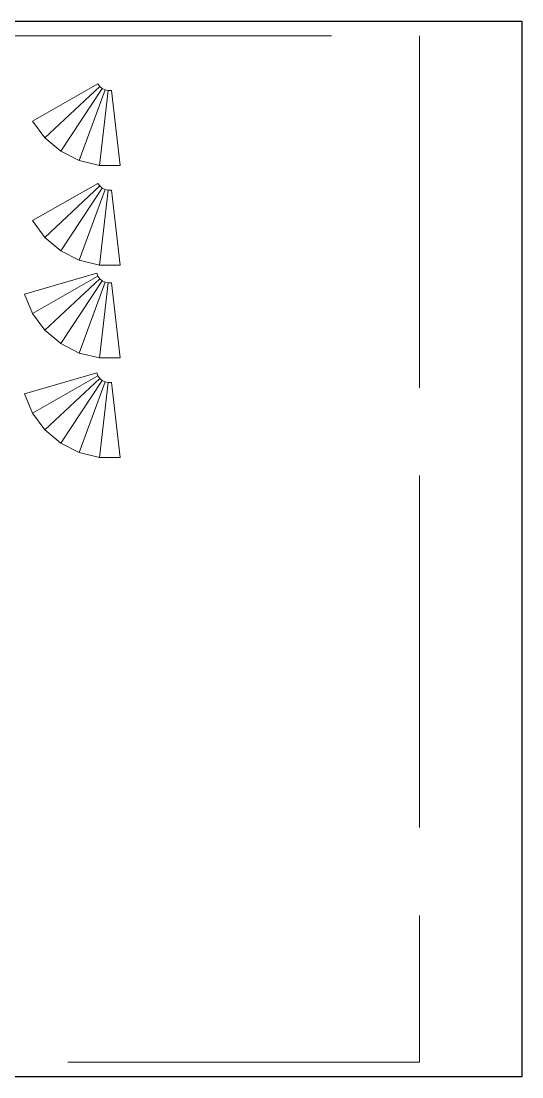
# Model space of a CAD drawing. Header units: inches. Extents: x -1530 to 385, y -443 to 699.
# Drawn here: x 193.66 to 202.21, y 26.38 to 44.38 of the extents above; entities that cross this region are included whole.
import ezdxf

# ---------------------------------------------------------------- set-up
doc = ezdxf.new("R2010")
doc.units = ezdxf.units.IN
doc.header["$LTSCALE"] = 0.5
doc.header["$MEASUREMENT"] = 0
doc.linetypes.add('ACAD_ISO02W100', pattern=[15, 12, -3])
doc.layers.add('01Table', color=1, linetype='Continuous')
for name, color, linetype, lineweight in [('02Material Outline', 3, 'Continuous', 0), ('03Cut', 5, 'Continuous', 0), ('04Score', 2, 'Continuous', 0)]:
    doc.layers.add(name, color=color, linetype=linetype, lineweight=lineweight)

msp = doc.modelspace()

# ---------------------------------------------------------------- linework, layer by layer
at = {"layer": '01Table'}
msp.add_lwpolyline([(170.21, 44.377), (202.21, 44.377), (202.21, 26.377), (170.21, 26.377)], close=True, dxfattribs=at)
at = {"layer": '02Material Outline', "linetype": 'ACAD_ISO02W100'}
msp.add_lwpolyline([(170.46, 44.127), (200.46, 44.127), (200.46, 26.627), (170.46, 26.627)], close=True, dxfattribs=at)
at = {"layer": '03Cut'}
for p, q in [((194.975, 43.308), (193.858, 42.673)), ((195.008, 43.264), (194.975, 43.308)), ((195.008, 43.264), (195.049, 43.229)), ((195.098, 43.204), (195.049, 43.229)), ((195.098, 43.204), (195.151, 43.191)), ((195.205, 43.191), (195.151, 43.191)), ((195.205, 43.191), (195.355, 41.915)), ((194.068, 42.387), (193.858, 42.673)), ((194.068, 42.387), (194.339, 42.158)), ((194.655, 41.998), (194.339, 42.158)), ((194.655, 41.998), (195, 41.915)), ((195.355, 41.915), (195, 41.915)), ((194.975, 41.61), (193.858, 40.975)), ((195.008, 41.566), (194.975, 41.61)), ((195.008, 41.566), (195.049, 41.531)), ((195.098, 41.506), (195.049, 41.531)), ((195.098, 41.506), (195.151, 41.493)), ((195.205, 41.493), (195.151, 41.493)), ((195.205, 41.493), (195.355, 40.217)), ((194.068, 40.689), (193.858, 40.975)), ((194.068, 40.689), (194.339, 40.46)), ((194.655, 40.3), (194.339, 40.46)), ((194.655, 40.3), (195, 40.217)), ((195.355, 40.217), (195, 40.217)), ((194.954, 40.078), (193.72, 39.72)), ((194.954, 40.078), (194.975, 40.028)), ((195.008, 39.984), (194.975, 40.028)), ((195.008, 39.984), (195.049, 39.949)), ((195.098, 39.925), (195.049, 39.949)), ((195.098, 39.925), (195.151, 39.912)), ((195.205, 39.912), (195.151, 39.912)), ((195.205, 39.912), (195.355, 38.636)), ((193.72, 39.72), (193.858, 39.393)), ((194.068, 39.107), (193.858, 39.393)), ((194.068, 39.107), (194.339, 38.878)), ((194.655, 38.718), (194.339, 38.878)), ((194.655, 38.718), (195, 38.636)), ((195.355, 38.636), (195, 38.636)), ((194.954, 38.38), (193.72, 38.022)), ((194.954, 38.38), (194.975, 38.33)), ((195.008, 38.286), (194.975, 38.33)), ((195.008, 38.286), (195.049, 38.251)), ((195.098, 38.227), (195.049, 38.251)), ((195.098, 38.227), (195.151, 38.214)), ((195.205, 38.214), (195.151, 38.214)), ((195.205, 38.214), (195.355, 36.938)), ((193.72, 38.022), (193.858, 37.695)), ((194.068, 37.409), (193.858, 37.695)), ((194.068, 37.409), (194.339, 37.18)), ((194.655, 37.02), (194.339, 37.18)), ((194.655, 37.02), (195, 36.938)), ((195.355, 36.938), (195, 36.938))]:
    msp.add_line(p, q, dxfattribs=at)
at = {"layer": '04Score'}
for p, q in [((195.008, 43.264), (194.068, 42.387)), ((195.049, 43.229), (194.339, 42.158)), ((195.098, 43.204), (194.655, 41.998)), ((195.151, 43.191), (195, 41.915)), ((195.008, 41.566), (194.068, 40.689)), ((195.049, 41.531), (194.339, 40.46)), ((195.098, 41.506), (194.655, 40.3)), ((195.151, 41.493), (195, 40.217)), ((194.975, 40.028), (193.858, 39.393)), ((195.008, 39.984), (194.068, 39.107)), ((195.049, 39.949), (194.339, 38.878)), ((195.098, 39.925), (194.655, 38.718)), ((195.151, 39.912), (195, 38.636)), ((194.975, 38.33), (193.858, 37.695)), ((195.008, 38.286), (194.068, 37.409)), ((195.049, 38.251), (194.339, 37.18)), ((195.098, 38.227), (194.655, 37.02)), ((195.151, 38.214), (195, 36.938))]:
    msp.add_line(p, q, dxfattribs=at)

doc.saveas('drawing.dxf')
